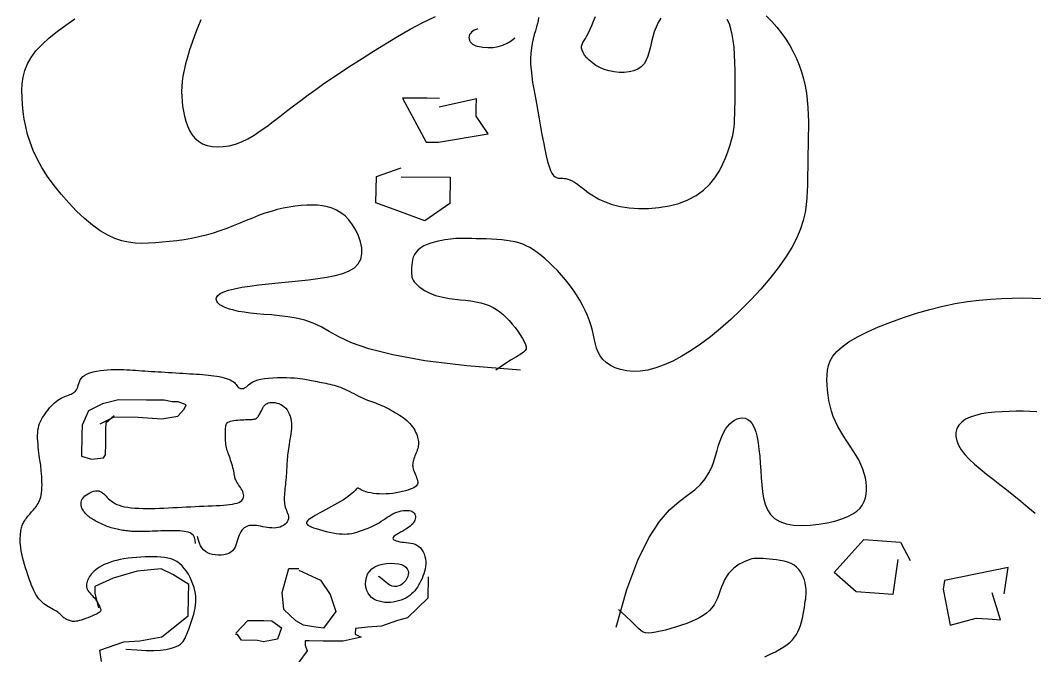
# Model space of a CAD drawing. Extents: x 438 to 4679, y 3545 to 7651.
# Drawn here: x 1687 to 1752.7, y 6205.3 to 6246.4 of the extents above; entities that cross this region are included whole.
import ezdxf

# ---------------------------------------------------------------- set-up
doc = ezdxf.new("R2010")
doc.units = 0
doc.header["$MEASUREMENT"] = 0
doc.layers.add('3', color=3, linetype='CONTINUOUS')
doc.layers.add('4', color=4, linetype='CONTINUOUS')

# ---------------------------------------------------------------- blocks, each defined once
blk = doc.blocks.new('风筝-01')
at = {"layer": '3'}
for points in [[(8.03111, 6.00134), (7.99913, 6.00499), (7.97408, 6.00936), (7.95493, 6.0142), (7.94067, 6.01929), (7.93028, 6.02442), (7.92275, 6.02936), (7.91707, 6.03389), (7.91222, 6.03779), (7.90737, 6.04089), (7.90239, 6.04324), (7.89737, 6.04499), (7.89236, 6.04624), (7.88743, 6.04711), (7.88265, 6.04773), (7.87809, 6.04822), (7.8738, 6.0487), (7.86985, 6.04927), (7.86624, 6.04995), (7.86298, 6.05074), (7.86006, 6.05164), (7.8575, 6.05265), (7.85527, 6.05377), (7.85339, 6.055), (7.85186, 6.05634), (7.85069, 6.05778), (7.84991, 6.0593), (7.8496, 6.06088), (7.8498, 6.06248), (7.85058, 6.06407), (7.85199, 6.06562), (7.85408, 6.06711), (7.85692, 6.0685), (7.86054, 6.06977), (7.86484, 6.07093), (7.86971, 6.072), (7.87504, 6.07299), (7.88072, 6.07392), (7.88662, 6.0748), (7.89264, 6.07565), (7.89866, 6.07649), (7.90457, 6.07734), (7.91026, 6.07828), (7.91564, 6.0794), (7.92061, 6.08078), (7.92506, 6.08251), (7.9289, 6.08468), (7.93204, 6.08738), (7.93436, 6.09068), (7.93581, 6.09465), (7.93644, 6.09914), (7.93637, 6.10398), (7.93568, 6.10901), (7.93447, 6.11404), (7.93285, 6.11891), (7.9309, 6.12343), (7.92873, 6.12745), (7.92643, 6.13081), (7.924, 6.13355), (7.92144, 6.13571), (7.91877, 6.13736), (7.91597, 6.13856), (7.91305, 6.13935), (7.91002, 6.1398), (7.90686, 6.13997), (7.90359, 6.1399), (7.90022, 6.1396), (7.89676, 6.13907), (7.89322, 6.13832), (7.88962, 6.13734), (7.88598, 6.13612), (7.8823, 6.13468), (7.87861, 6.13301), (7.87491, 6.13112), (7.87119, 6.12906), (7.86744, 6.12689), (7.86365, 6.12466), (7.8598, 6.12242), (7.85588, 6.12025), (7.85188, 6.11819), (7.84777, 6.11631), (7.84357, 6.11464), (7.83928, 6.1132), (7.83493, 6.11195), (7.83056, 6.11089), (7.82619, 6.11), (7.82185, 6.10927), (7.81757, 6.10868), (7.81338, 6.10821), (7.8093, 6.10789), (7.80528, 6.10779), (7.80131, 6.10803), (7.79732, 6.10874), (7.79328, 6.11001), (7.78916, 6.11198), (7.7849, 6.11475), (7.78046, 6.11844), (7.77584, 6.12312), (7.77109, 6.12867), (7.76633, 6.13495), (7.76165, 6.14178), (7.75714, 6.149), (7.75291, 6.15647), (7.74905, 6.16402), (7.74567, 6.17149), (7.74283, 6.17876), (7.74051, 6.1858), (7.73864, 6.19263), (7.73717, 6.19927), (7.73604, 6.20574), (7.7352, 6.21204), (7.73458, 6.2182), (7.73414, 6.22423), (7.73383, 6.23014), (7.73372, 6.23595), (7.7339, 6.24167), (7.73445, 6.24731), (7.73546, 6.25288), (7.73701, 6.25841), (7.73919, 6.2639), (7.74209, 6.26937), (7.74576, 6.27482), (7.75006, 6.28025), (7.75486, 6.28564), (7.75999, 6.29099), (7.76528, 6.29627)], [(7.84043, 6.2954), (7.8386, 6.28914), (7.83686, 6.28276), (7.83523, 6.27639), (7.83374, 6.27012), (7.83243, 6.26408), (7.83133, 6.25838), (7.83045, 6.25311), (7.82979, 6.24822), (7.82934, 6.24364), (7.82908, 6.2393), (7.82899, 6.23514), (7.82906, 6.23107), (7.82928, 6.22703), (7.82962, 6.22294), (7.83009, 6.21877), (7.8307, 6.21456), (7.83148, 6.21041), (7.83246, 6.2064), (7.83368, 6.20261), (7.83516, 6.19914), (7.83693, 6.19606), (7.83902, 6.19347), (7.84145, 6.19143), (7.8442, 6.18996), (7.8472, 6.18906), (7.85043, 6.18873), (7.85385, 6.18897), (7.85739, 6.18978), (7.86104, 6.19116), (7.86473, 6.19312), (7.86844, 6.19564), (7.87217, 6.19866), (7.87593, 6.2021), (7.87975, 6.20591), (7.88362, 6.21), (7.88757, 6.21431), (7.89161, 6.21876), (7.89574, 6.22327), (7.9, 6.22781), (7.90442, 6.23238), (7.90904, 6.23704), (7.9139, 6.24183), (7.91905, 6.24678), (7.92454, 6.25195), (7.9304, 6.25736), (7.93669, 6.26307), (7.94341, 6.26909), (7.95049, 6.27527), (7.95783, 6.28145), (7.96533, 6.28745), (7.97288, 6.29311), (7.98038, 6.29825)], [(8.04181, 6.29729), (8.04158, 6.29487), (8.04115, 6.29224), (8.0406, 6.28938), (8.03998, 6.28629), (8.03933, 6.28298), (8.03868, 6.27943), (8.03809, 6.27565), (8.0376, 6.27165), (8.03725, 6.26741), (8.03708, 6.26294), (8.03713, 6.25824), (8.03737, 6.25331), (8.03779, 6.24814), (8.03834, 6.24275), (8.03901, 6.23712), (8.03976, 6.23127), (8.04056, 6.22518), (8.04139, 6.21886), (8.04222, 6.21234), (8.04305, 6.20573), (8.04388, 6.19918), (8.04471, 6.19283), (8.04555, 6.18683), (8.04639, 6.18131), (8.04724, 6.17642), (8.0481, 6.1723), (8.04898, 6.16906), (8.04986, 6.16662), (8.05076, 6.16487), (8.05166, 6.1637), (8.05257, 6.16298), (8.05348, 6.1626), (8.0544, 6.16246), (8.05532, 6.16242), (8.05624, 6.1624), (8.05719, 6.16232), (8.0582, 6.16213), (8.05929, 6.16176), (8.06049, 6.16116), (8.06183, 6.16027), (8.06334, 6.15904), (8.06504, 6.1574), (8.06698, 6.15533), (8.06917, 6.15293), (8.07169, 6.15033), (8.07456, 6.14764), (8.07783, 6.14501), (8.08155, 6.14256), (8.08576, 6.14042), (8.0905, 6.13872), (8.0958, 6.13756), (8.10152, 6.137), (8.10751, 6.13707), (8.1136, 6.13779), (8.11965, 6.13921), (8.12549, 6.14134), (8.13097, 6.14422), (8.13593, 6.14789), (8.14025, 6.15232), (8.14394, 6.15739), (8.14707, 6.16289), (8.14968, 6.16864), (8.15183, 6.17446), (8.15358, 6.18015), (8.15499, 6.18553), (8.15609, 6.19041), (8.15696, 6.19467), (8.15762, 6.19844), (8.1581, 6.20189), (8.15844, 6.20521), (8.15866, 6.20859), (8.1588, 6.21222), (8.15889, 6.21627), (8.15896, 6.22095), (8.15903, 6.22636), (8.15909, 6.23241), (8.15913, 6.23891), (8.15914, 6.24571), (8.15908, 6.25261), (8.15896, 6.25946), (8.15874, 6.26609), (8.15842, 6.27231), (8.15798, 6.278), (8.15738, 6.28314), (8.15661, 6.28777), (8.15563, 6.29192), (8.15441, 6.2956)], [(8.11479, 6.29674), (8.11325, 6.2931), (8.11193, 6.28923), (8.11085, 6.28518), (8.10997, 6.28102), (8.10924, 6.27683), (8.10857, 6.2727), (8.10787, 6.26871), (8.10706, 6.26496), (8.10605, 6.26152), (8.10476, 6.25848), (8.10311, 6.25594), (8.10103, 6.25396), (8.09858, 6.25252), (8.09586, 6.25161), (8.09294, 6.25118), (8.08991, 6.25122), (8.08686, 6.25169), (8.08388, 6.25255), (8.08104, 6.25379), (8.07842, 6.25536), (8.07605, 6.2572), (8.07394, 6.25924), (8.07211, 6.2614), (8.07056, 6.26362), (8.06932, 6.26581), (8.06839, 6.26792), (8.06779, 6.26987), (8.06752, 6.2716), (8.06754, 6.27319), (8.06783, 6.27472), (8.06833, 6.27628), (8.06901, 6.27795), (8.06981, 6.27981), (8.07071, 6.28196), (8.07166, 6.28449), (8.07262, 6.28744), (8.07362, 6.29075), (8.07467, 6.29431), (8.07582, 6.29804)], [(8.17751, 6.29871), (8.18087, 6.29404), (8.18394, 6.28918), (8.18674, 6.28416), (8.18931, 6.27902), (8.19165, 6.27377), (8.19376, 6.26841), (8.19564, 6.26294), (8.19729, 6.25736), (8.1987, 6.25167), (8.19989, 6.24586), (8.20084, 6.23995), (8.20157, 6.23393), (8.20209, 6.22785), (8.20245, 6.22178), (8.20266, 6.21577), (8.20275, 6.20987), (8.20277, 6.20415), (8.20273, 6.19866), (8.20266, 6.19345), (8.2026, 6.18857), (8.20253, 6.18394), (8.20247, 6.17948), (8.20241, 6.17511), (8.20236, 6.17074), (8.2023, 6.16629), (8.20223, 6.16166), (8.20217, 6.15677), (8.20208, 6.15156), (8.20189, 6.14598), (8.20149, 6.14004), (8.20078, 6.13371), (8.19967, 6.12699), (8.19805, 6.11986), (8.19583, 6.11231), (8.19289, 6.10432), (8.18918, 6.09591), (8.18478, 6.08719), (8.1798, 6.07831), (8.17436, 6.06941), (8.16858, 6.06063), (8.16257, 6.05211), (8.15645, 6.04399), (8.15034, 6.03641), (8.14434, 6.0295), (8.13848, 6.02329), (8.13277, 6.0178), (8.12722, 6.01303), (8.12186, 6.00901), (8.1167, 6.00574), (8.11175, 6.00324), (8.10702, 6.00153), (8.10254, 6.00061), (8.09832, 6.00041), (8.0944, 6.00087), (8.0908, 6.00191), (8.08756, 6.00346), (8.08469, 6.00545), (8.08223, 6.0078), (8.0802, 6.01046), (8.07862, 6.01334), (8.07741, 6.01644), (8.0765, 6.01973), (8.07578, 6.0232), (8.07519, 6.02685), (8.07462, 6.03065), (8.074, 6.0346), (8.07324, 6.03867), (8.07226, 6.04287), (8.07108, 6.04715), (8.06969, 6.05149), (8.06811, 6.05586), (8.06637, 6.06024), (8.06446, 6.06459), (8.06241, 6.06888), (8.06023, 6.07309), (8.05794, 6.07719), (8.05556, 6.08114), (8.05312, 6.08492), (8.05065, 6.0885), (8.04817, 6.09186), (8.04572, 6.09495), (8.04333, 6.09776), (8.04101, 6.10025), (8.03879, 6.10241), (8.03665, 6.10425), (8.03452, 6.1058), (8.03238, 6.10709), (8.03018, 6.10816), (8.02787, 6.10903), (8.02542, 6.10972), (8.02278, 6.11028), (8.01993, 6.11072), (8.01692, 6.11107), (8.01382, 6.11133), (8.01071, 6.11151), (8.00765, 6.11164), (8.00472, 6.11173), (8.00199, 6.11178), (7.99954, 6.11182), (7.9974, 6.11184), (7.99554, 6.11185), (7.99388, 6.11183), (7.99234, 6.11176), (7.99087, 6.11164), (7.98937, 6.11144), (7.98779, 6.11116), (7.98606, 6.11078), (7.98411, 6.11028), (7.982, 6.10967), (7.97981, 6.1089), (7.9776, 6.10799), (7.97544, 6.10689), (7.97342, 6.10562), (7.97159, 6.10413), (7.97003, 6.10243), (7.96879, 6.10051), (7.96785, 6.09841), (7.96717, 6.09619), (7.9667, 6.09392), (7.9664, 6.09164), (7.96623, 6.08941), (7.96616, 6.0873), (7.96612, 6.08537), (7.9661, 6.08364), (7.96612, 6.0821), (7.96619, 6.0807), (7.96635, 6.0794), (7.96662, 6.07816), (7.96704, 6.07693), (7.96763, 6.07566), (7.96842, 6.07433), (7.96944, 6.07289), (7.97068, 6.07137), (7.97215, 6.06983), (7.97385, 6.06829), (7.97578, 6.06681), (7.97794, 6.06543), (7.98034, 6.06419), (7.98296, 6.06313), (7.98581, 6.06228), (7.98884, 6.0616), (7.99197, 6.06103), (7.99517, 6.06052), (7.99837, 6.06001), (8.00151, 6.05944), (8.00453, 6.05876), (8.00738, 6.05791), (8.01001, 6.05684), (8.01244, 6.05554), (8.01469, 6.05402), (8.01679, 6.05228), (8.01878, 6.0503), (8.02068, 6.0481), (8.02252, 6.04566), (8.02432, 6.043), (8.02611, 6.04013), (8.02785, 6.03711), (8.02948, 6.03403), (8.03097, 6.03099), (8.03226, 6.02806), (8.03329, 6.02534), (8.03404, 6.02291), (8.03443, 6.02086), (8.03442, 6.01921), (8.03394, 6.01781), (8.0329, 6.01641), (8.03121, 6.01479), (8.0288, 6.01272), (8.02559, 6.00997), (8.02149, 6.00632), (8.01642, 6.00153)], [(7.98276, 6.22944), (7.97541, 6.22954), (7.96072, 6.22973), (7.97492, 6.19286), (7.98226, 6.19276), (8.01174, 6.1997), (8.0046, 6.21447), (8.00469, 6.2218), (8.00479, 6.22914), (7.98266, 6.2221)], [(7.95983, 6.16371), (7.98921, 6.16332), (7.98892, 6.14131), (7.97403, 6.12684), (7.95944, 6.13437), (7.94485, 6.1419), (7.94514, 6.16391), (7.95993, 6.17105)], [(8.0881, 5.78584), (8.09457, 5.81736), (8.10114, 5.84193), (8.10766, 5.86058), (8.114, 5.87433), (8.12003, 5.88422), (8.12562, 5.89128), (8.13064, 5.89654), (8.13495, 5.90102), (8.13846, 5.90559), (8.14125, 5.91033), (8.14343, 5.91518), (8.14512, 5.92006), (8.14643, 5.92489), (8.14747, 5.92959), (8.14836, 5.9341), (8.14922, 5.93833), (8.15014, 5.94221), (8.15114, 5.94575), (8.15221, 5.94892), (8.15336, 5.95175), (8.1546, 5.95422), (8.15591, 5.95633), (8.1573, 5.95809), (8.15877, 5.9595), (8.16031, 5.96054), (8.1619, 5.96118), (8.1635, 5.96135), (8.16507, 5.96101), (8.16658, 5.96009), (8.16801, 5.95855), (8.1693, 5.95633), (8.17043, 5.95338), (8.17138, 5.94967), (8.17216, 5.94528), (8.17279, 5.94033), (8.1733, 5.93493), (8.17372, 5.9292), (8.17408, 5.92324), (8.1744, 5.91717), (8.1747, 5.9111), (8.17502, 5.90514), (8.17546, 5.89939), (8.17609, 5.89393), (8.17703, 5.88886), (8.17836, 5.88427), (8.18018, 5.88025), (8.18258, 5.87689), (8.18567, 5.87428), (8.18949, 5.87249), (8.19391, 5.87146), (8.19874, 5.8711), (8.20381, 5.87134), (8.20892, 5.8721), (8.21392, 5.87329), (8.2186, 5.87482), (8.22279, 5.87663), (8.22634, 5.87863), (8.22928, 5.88081), (8.23167, 5.88316), (8.23355, 5.88568), (8.23498, 5.88836), (8.23603, 5.89119), (8.23675, 5.89417), (8.2372, 5.8973), (8.23742, 5.90056), (8.23742, 5.90395), (8.2372, 5.90745), (8.23676, 5.91104), (8.2361, 5.91471), (8.23522, 5.91845), (8.23411, 5.92223), (8.23277, 5.92606), (8.23122, 5.92992), (8.2295, 5.9338), (8.22766, 5.93773), (8.22578, 5.9417), (8.22389, 5.94573), (8.22208, 5.94983), (8.22038, 5.954), (8.21887, 5.95826), (8.21758, 5.96259), (8.21652, 5.967), (8.21566, 5.97143), (8.21499, 5.97588), (8.2145, 5.98031), (8.21415, 5.9847), (8.21394, 5.98901), (8.21385, 5.99323), (8.21389, 5.99733), (8.21415, 6.00133), (8.21475, 6.00527), (8.2158, 6.00918), (8.21743, 6.01309), (8.21975, 6.01703), (8.22289, 6.02102), (8.22696, 6.02511), (8.23203, 6.02931), (8.23798, 6.03354), (8.24465, 6.03773), (8.25187, 6.04179), (8.25947, 6.04563), (8.26728, 6.04919), (8.27515, 6.05236), (8.28289, 6.05507), (8.29037, 6.05725), (8.29759, 6.05894), (8.30457, 6.0602), (8.31131, 6.06107), (8.31785, 6.06162), (8.32421, 6.0619), (8.3304, 6.06197), (8.33644, 6.06188), (8.34235, 6.06166)], [(7.79565, 5.76736), (7.80224, 5.7666), (7.80781, 5.76624), (7.81249, 5.76623), (7.81635, 5.76651), (7.81952, 5.76704), (7.82208, 5.76776), (7.82414, 5.76861), (7.82581, 5.76953), (7.82717, 5.77049), (7.82827, 5.7715), (7.82917, 5.77258), (7.8299, 5.77375), (7.83052, 5.77505), (7.83106, 5.7765), (7.83157, 5.77812), (7.83209, 5.77994), (7.83267, 5.78196), (7.83328, 5.78418), (7.83391, 5.78654), (7.83454, 5.78901), (7.83516, 5.79156), (7.83574, 5.79414), (7.83627, 5.79672), (7.83671, 5.79927), (7.83707, 5.80176), (7.83733, 5.8042), (7.83748, 5.80661), (7.83751, 5.80901), (7.83743, 5.81144), (7.83722, 5.81391), (7.83687, 5.81645), (7.83639, 5.81907), (7.83576, 5.8218), (7.83498, 5.82458), (7.83408, 5.82736), (7.83304, 5.83008), (7.83188, 5.83268), (7.83061, 5.8351), (7.82923, 5.83729), (7.82774, 5.83918), (7.82615, 5.84074), (7.82447, 5.84198), (7.82268, 5.84294), (7.82079, 5.84366), (7.81879, 5.84416), (7.81669, 5.84448), (7.81448, 5.84466), (7.81216, 5.84474), (7.80973, 5.84473), (7.80722, 5.84465), (7.80466, 5.84449), (7.80209, 5.84426), (7.79954, 5.84393), (7.79703, 5.84352), (7.79461, 5.84302), (7.7923, 5.84243), (7.79014, 5.84175), (7.78812, 5.84098), (7.78624, 5.84013), (7.78451, 5.83922), (7.78291, 5.83825), (7.78145, 5.83723), (7.78012, 5.83618), (7.77893, 5.83509), (7.77786, 5.83398), (7.77691, 5.83286), (7.77608, 5.83173), (7.77535, 5.83059), (7.77471, 5.82945), (7.77415, 5.82831), (7.77367, 5.82718), (7.77325, 5.82606), (7.7729, 5.82496), (7.77261, 5.82388), (7.77239, 5.82281), (7.77225, 5.82174), (7.77221, 5.82069), (7.77228, 5.81964), (7.77245, 5.8186), (7.77274, 5.81756), (7.77316, 5.81651), (7.77368, 5.81547), (7.77429, 5.81442), (7.77494, 5.81337), (7.77562, 5.81232), (7.77631, 5.81127), (7.77697, 5.81022), (7.77759, 5.80918), (7.77813, 5.80813), (7.77861, 5.8071), (7.77902, 5.80609), (7.77939, 5.80512), (7.77971, 5.80419), (7.77999, 5.80333), (7.78024, 5.80253), (7.78046, 5.80181), (7.78066, 5.80119), (7.78081, 5.80063), (7.7809, 5.80012), (7.78088, 5.79963), (7.78072, 5.79915), (7.78042, 5.79864), (7.77992, 5.79809), (7.77921, 5.79748), (7.77827, 5.79678), (7.77714, 5.79602), (7.77586, 5.79522), (7.77449, 5.79442), (7.77307, 5.79364), (7.77165, 5.7929), (7.77029, 5.79224), (7.76902, 5.79167), (7.7679, 5.79123), (7.76691, 5.79091), (7.76603, 5.7907), (7.76524, 5.79059), (7.76453, 5.79057), (7.76388, 5.79063), (7.76327, 5.79077), (7.76267, 5.79097), (7.76208, 5.79123), (7.7615, 5.79153), (7.76092, 5.79189), (7.76036, 5.79229), (7.75982, 5.79272), (7.7593, 5.79319), (7.75881, 5.79368), (7.75836, 5.79419), (7.75793, 5.79473), (7.75753, 5.79528), (7.75713, 5.79584), (7.75673, 5.79642), (7.75629, 5.797), (7.75581, 5.7976), (7.75527, 5.7982), (7.75465, 5.7988), (7.75395, 5.7994), (7.75317, 5.80002), (7.75232, 5.80065), (7.75144, 5.80131), (7.75053, 5.80202), (7.7496, 5.80276), (7.74869, 5.80356), (7.74779, 5.80443), (7.74693, 5.80537), (7.74611, 5.80637), (7.74533, 5.80742), (7.7446, 5.80851), (7.74391, 5.80962), (7.74328, 5.81076), (7.74269, 5.81189), (7.74216, 5.81302), (7.74168, 5.81414), (7.74124, 5.81527), (7.74082, 5.81647), (7.74041, 5.81777), (7.74, 5.81921), (7.73956, 5.82082), (7.73908, 5.82266), (7.73855, 5.82475), (7.73795, 5.82712), (7.73731, 5.82974), (7.73664, 5.83253), (7.73597, 5.83545), (7.73532, 5.83843), (7.73471, 5.84142), (7.73416, 5.84436), (7.7337, 5.84718), (7.73334, 5.84985), (7.73309, 5.85235), (7.73291, 5.85469), (7.73281, 5.85687), (7.73278, 5.85889), (7.7328, 5.86075), (7.73285, 5.86246), (7.73294, 5.86402), (7.73304, 5.86543), (7.73316, 5.86671), (7.73331, 5.86788), (7.73347, 5.86896), (7.73367, 5.86996), (7.73389, 5.87091), (7.73415, 5.87182), (7.73444, 5.87271), (7.73477, 5.87359), (7.73513, 5.87448), (7.73553, 5.87537), (7.73595, 5.87625), (7.7364, 5.87714), (7.73688, 5.87802), (7.73738, 5.8789), (7.73791, 5.87979), (7.73845, 5.88067), (7.739, 5.88156), (7.73957, 5.88246), (7.74013, 5.88337), (7.7407, 5.8843), (7.74127, 5.88525), (7.74182, 5.88624), (7.74237, 5.88725), (7.74289, 5.8883), (7.74339, 5.88942), (7.74386, 5.89061), (7.74429, 5.8919), (7.74467, 5.89331), (7.74501, 5.89487), (7.74528, 5.89659), (7.74549, 5.89849), (7.74563, 5.90059), (7.74571, 5.90283), (7.74574, 5.90518), (7.74571, 5.90757), (7.74565, 5.90995), (7.74557, 5.91227), (7.74546, 5.91447), (7.74534, 5.91651), (7.74521, 5.91834), (7.74508, 5.92), (7.74495, 5.92156), (7.74481, 5.92307), (7.74466, 5.92459), (7.74449, 5.92618), (7.74432, 5.92789), (7.74413, 5.92979), (7.74393, 5.93191), (7.74373, 5.93421), (7.74353, 5.93665), (7.74336, 5.93918), (7.74323, 5.94172), (7.74315, 5.94425), (7.74314, 5.94669), (7.7432, 5.949), (7.74335, 5.95114), (7.74359, 5.95312), (7.74391, 5.95496), (7.74432, 5.95671), (7.74481, 5.95837), (7.74538, 5.95999), (7.74603, 5.9616), (7.74676, 5.96321), (7.74756, 5.96484), (7.74842, 5.96649), (7.74934, 5.96812), (7.75029, 5.96972), (7.75127, 5.97124), (7.75227, 5.97268), (7.75327, 5.974), (7.75426, 5.97518), (7.75523, 5.9762), (7.75618, 5.97707), (7.75711, 5.97782), (7.75802, 5.97847), (7.75891, 5.97903), (7.75978, 5.97953), (7.76063, 5.97999), (7.76146, 5.98043), (7.76227, 5.98087), (7.76306, 5.98133), (7.76381, 5.98184), (7.76451, 5.98242), (7.76516, 5.98309), (7.76575, 5.98388), (7.76626, 5.98481), (7.76669, 5.9859), (7.76704, 5.98717), (7.76735, 5.98858), (7.76767, 5.99008), (7.76805, 5.99162), (7.76855, 5.99317), (7.7692, 5.99466), (7.77007, 5.99606), (7.7712, 5.99732), (7.77263, 5.9984), (7.77432, 5.9993), (7.77621, 6.00004), (7.77826, 6.00064), (7.78041, 6.0011), (7.7826, 6.00145), (7.78479, 6.0017), (7.78692, 6.00186), (7.78895, 6.00194), (7.79089, 6.00197), (7.79275, 6.00193), (7.79455, 6.00185), (7.79632, 6.00174), (7.79807, 6.0016), (7.79982, 6.00144), (7.80158, 6.00127), (7.80338, 6.00109), (7.80522, 6.00092), (7.80709, 6.00075), (7.80901, 6.00057), (7.81095, 6.0004), (7.81294, 6.00022), (7.81496, 6.00005), (7.81702, 5.99987), (7.81912, 5.99969), (7.82124, 5.99952), (7.82337, 5.99934), (7.82551, 5.99916), (7.82764, 5.99898), (7.82975, 5.99881), (7.83182, 5.99863), (7.83385, 5.99845), (7.83583, 5.99828), (7.83775, 5.9981), (7.83962, 5.99791), (7.84145, 5.99771), (7.84322, 5.99749), (7.84496, 5.99725), (7.84665, 5.99698), (7.8483, 5.99668), (7.84991, 5.99634), (7.85146, 5.99596), (7.85296, 5.99553), (7.85437, 5.99506), (7.85569, 5.99453), (7.8569, 5.99394), (7.85799, 5.99329), (7.85894, 5.99257), (7.85975, 5.99179), (7.86044, 5.99096), (7.86102, 5.99011), (7.86153, 5.98927), (7.86197, 5.98847), (7.86239, 5.98774), (7.8628, 5.9871), (7.86322, 5.98658), (7.86368, 5.9862), (7.86418, 5.98597), (7.8647, 5.98588), (7.86525, 5.98593), (7.86582, 5.98612), (7.8664, 5.98645), (7.86699, 5.98691), (7.8676, 5.98751), (7.86821, 5.98823), (7.86887, 5.98904), (7.86961, 5.98991), (7.87049, 5.99081), (7.87155, 5.99169), (7.87282, 5.99253), (7.87436, 5.99329), (7.87621, 5.99392), (7.87838, 5.99442), (7.88082, 5.99477), (7.88344, 5.995), (7.88616, 5.99513), (7.88888, 5.99516), (7.89152, 5.99511), (7.89401, 5.995), (7.89624, 5.99484), (7.89816, 5.99465), (7.89979, 5.99443), (7.9012, 5.99418), (7.90242, 5.99392), (7.90351, 5.99363), (7.90452, 5.99334), (7.90551, 5.99303), (7.90652, 5.99272), (7.90759, 5.99241), (7.90872, 5.9921), (7.90991, 5.99178), (7.91113, 5.99145), (7.91238, 5.99111), (7.91365, 5.99076), (7.91492, 5.9904), (7.91619, 5.99002), (7.91744, 5.98962), (7.91868, 5.98919), (7.91991, 5.98873), (7.92115, 5.98822), (7.92239, 5.98765), (7.92365, 5.98702), (7.92493, 5.98632), (7.92624, 5.98553), (7.92758, 5.98465), (7.92895, 5.9837), (7.93034, 5.98271), (7.93174, 5.98169), (7.93313, 5.98068), (7.93452, 5.97968), (7.93589, 5.97874), (7.93723, 5.97786), (7.93854, 5.97707), (7.93982, 5.97635), (7.94107, 5.97569), (7.9423, 5.97507), (7.94351, 5.97446), (7.94471, 5.97386), (7.94589, 5.97324), (7.94707, 5.97258), (7.94825, 5.97187), (7.94943, 5.97111), (7.95061, 5.9703), (7.95179, 5.96945), (7.95297, 5.96856), (7.95414, 5.96764), (7.95532, 5.96669), (7.95649, 5.96572), (7.95767, 5.96473), (7.95883, 5.96371), (7.95998, 5.96266), (7.9611, 5.96158), (7.96218, 5.96044), (7.96321, 5.95926), (7.96418, 5.95801), (7.96509, 5.9567), (7.96593, 5.95532), (7.96669, 5.95388), (7.96738, 5.95241), (7.96799, 5.95092), (7.96853, 5.94943), (7.96899, 5.94796), (7.96938, 5.94653), (7.9697, 5.94515), (7.96994, 5.94385), (7.97011, 5.94261), (7.97021, 5.94141), (7.97025, 5.94025), (7.97022, 5.9391), (7.97013, 5.93797), (7.96998, 5.93682), (7.96977, 5.93565), (7.9695, 5.93445), (7.96919, 5.93322), (7.96886, 5.93199), (7.96851, 5.93074), (7.96816, 5.92951), (7.96783, 5.9283), (7.96752, 5.92712), (7.96726, 5.92599), (7.96705, 5.9249), (7.9669, 5.92385), (7.96681, 5.92283), (7.96678, 5.92181), (7.96682, 5.92078), (7.96692, 5.91973), (7.96709, 5.91863), (7.96734, 5.91747), (7.96765, 5.91625), (7.96802, 5.91497), (7.9684, 5.91366), (7.96878, 5.91236), (7.96914, 5.91106), (7.96944, 5.90982), (7.96966, 5.90863), (7.96978, 5.90754), (7.96978, 5.90655), (7.96963, 5.90567), (7.96934, 5.90486), (7.96889, 5.90411), (7.96828, 5.90342), (7.96749, 5.90276), (7.96651, 5.90211), (7.96534, 5.90146), (7.96397, 5.90081), (7.96242, 5.90016), (7.96073, 5.89953), (7.95891, 5.89895), (7.95701, 5.89844), (7.95504, 5.89801), (7.95303, 5.89769), (7.95102, 5.8975), (7.94902, 5.89745), (7.94707, 5.89753), (7.9452, 5.89773), (7.94342, 5.89802), (7.94176, 5.8984), (7.94025, 5.89884), (7.93891, 5.89933), (7.93777, 5.89986), (7.93684, 5.90039), (7.9361, 5.90092), (7.93552, 5.9014), (7.93507, 5.90182), (7.93471, 5.90215), (7.9344, 5.90235), (7.93412, 5.90241), (7.93384, 5.90229), (7.93351, 5.90197), (7.93313, 5.90146), (7.93266, 5.90079), (7.9321, 5.89996), (7.93141, 5.89899), (7.93057, 5.8979), (7.92957, 5.89671), (7.92839, 5.89543), (7.92701, 5.89408), (7.92547, 5.89267), (7.92379, 5.89123), (7.92202, 5.88978), (7.9202, 5.88832), (7.91835, 5.88688), (7.91653, 5.88548), (7.91476, 5.88413), (7.91308, 5.88286), (7.91151, 5.88165), (7.91004, 5.88051), (7.9087, 5.87944), (7.90749, 5.87843), (7.90642, 5.87748), (7.9055, 5.87659), (7.90474, 5.87576), (7.90415, 5.87497), (7.90374, 5.87423), (7.90354, 5.87352), (7.90356, 5.87283), (7.90382, 5.87214), (7.90435, 5.87145), (7.90515, 5.87074), (7.90625, 5.87), (7.90765, 5.86922), (7.9093, 5.86842), (7.91116, 5.86763), (7.91314, 5.86686), (7.9152, 5.86613), (7.91728, 5.86548), (7.91931, 5.86491), (7.92124, 5.86445), (7.92301, 5.86412), (7.92465, 5.86392), (7.9262, 5.86385), (7.92767, 5.86392), (7.92911, 5.86411), (7.93054, 5.86443), (7.93201, 5.86489), (7.93354, 5.86547), (7.93515, 5.86618), (7.93683, 5.867), (7.93855, 5.86792), (7.94027, 5.86892), (7.94198, 5.86998), (7.94365, 5.8711), (7.94524, 5.87224), (7.94673, 5.87341), (7.94809, 5.87458), (7.94936, 5.87573), (7.95054, 5.87686), (7.95167, 5.87794), (7.95277, 5.87898), (7.95387, 5.87994), (7.95499, 5.88082), (7.95615, 5.8816), (7.95738, 5.88226), (7.95866, 5.88281), (7.95995, 5.88324), (7.96123, 5.88353), (7.96248, 5.88368), (7.96365, 5.88369), (7.96473, 5.88355), (7.96569, 5.88325), (7.9665, 5.88279), (7.96717, 5.88218), (7.96769, 5.88145), (7.96808, 5.88062), (7.96834, 5.8797), (7.96847, 5.87873), (7.96848, 5.87771), (7.96837, 5.87668), (7.96816, 5.87564), (7.96782, 5.87461), (7.96737, 5.87357), (7.96681, 5.87254), (7.96612, 5.87151), (7.96531, 5.87049), (7.96437, 5.86946), (7.96331, 5.86843), (7.96212, 5.86741), (7.96087, 5.8664), (7.9596, 5.86541), (7.95837, 5.86444), (7.95725, 5.86351), (7.95629, 5.86263), (7.95555, 5.86179), (7.95508, 5.86102), (7.95494, 5.86032), (7.95509, 5.85968), (7.95551, 5.85911), (7.95616, 5.85861), (7.95701, 5.85816), (7.95802, 5.85778), (7.95916, 5.85746), (7.96038, 5.85719), (7.96167, 5.85697), (7.96299, 5.85676), (7.96432, 5.85653), (7.96565, 5.85623), (7.96694, 5.85581), (7.96819, 5.85525), (7.96936, 5.85449), (7.97044, 5.85349), (7.97141, 5.85223), (7.97226, 5.85073), (7.97298, 5.84903), (7.97358, 5.84716), (7.97404, 5.84517), (7.97437, 5.84308), (7.97456, 5.84094), (7.9746, 5.83879), (7.9745, 5.83664), (7.97427, 5.83453), (7.97392, 5.83245), (7.97347, 5.83041), (7.97294, 5.82842), (7.97235, 5.82648), (7.9717, 5.82461), (7.97102, 5.8228), (7.97031, 5.82107), (7.96958, 5.81941), (7.96881, 5.81783), (7.96798, 5.81633), (7.96709, 5.81492), (7.96613, 5.8136), (7.96508, 5.81236), (7.96392, 5.81122), (7.96267, 5.81017), (7.96131, 5.80923), (7.95987, 5.8084), (7.95835, 5.8077), (7.95677, 5.80715), (7.95514, 5.80674), (7.95347, 5.8065), (7.95177, 5.80643), (7.95006, 5.80655), (7.94836, 5.80688), (7.94671, 5.80743), (7.94513, 5.80823), (7.94366, 5.8093), (7.94232, 5.81065), (7.94115, 5.81231), (7.94018, 5.81431), (7.93944, 5.81663), (7.93894, 5.81921), (7.93872, 5.82194), (7.93879, 5.82474), (7.93917, 5.82751), (7.93989, 5.83015), (7.94098, 5.83257), (7.94244, 5.83467), (7.94428, 5.83637), (7.94643, 5.83768), (7.94879, 5.83861), (7.95124, 5.83918), (7.95371, 5.8394), (7.95607, 5.8393), (7.95825, 5.83889), (7.96013, 5.83819), (7.96163, 5.83722), (7.96277, 5.83602), (7.96357, 5.83464), (7.96405, 5.83311), (7.96424, 5.83149), (7.96417, 5.82981), (7.96386, 5.82812), (7.96334, 5.82647), (7.96263, 5.82489), (7.96177, 5.82344), (7.96076, 5.82216), (7.95965, 5.82111), (7.95844, 5.82033), (7.95717, 5.81988), (7.95586, 5.81981), (7.95453, 5.82015), (7.95321, 5.82094), (7.95192, 5.82207), (7.95069, 5.82339), (7.94954, 5.82478), (7.9485, 5.82611), (7.9476, 5.82722), (7.94686, 5.82799), (7.94632, 5.82828)], [(7.83728, 5.85588), (7.83716, 5.85868), (7.83674, 5.86089), (7.83606, 5.86259), (7.83518, 5.86385), (7.83414, 5.86476), (7.83298, 5.86538), (7.83174, 5.86579), (7.83048, 5.86607), (7.82923, 5.86628), (7.82798, 5.86644), (7.82672, 5.86656), (7.82543, 5.86663), (7.82411, 5.86667), (7.82274, 5.86667), (7.8213, 5.86665), (7.81978, 5.86661), (7.81818, 5.86655), (7.81652, 5.86647), (7.81482, 5.86639), (7.81312, 5.8663), (7.81144, 5.86621), (7.80983, 5.86613), (7.8083, 5.86605), (7.80689, 5.86599), (7.80563, 5.86594), (7.80449, 5.86591), (7.80345, 5.8659), (7.80251, 5.8659), (7.80163, 5.86592), (7.80079, 5.86596), (7.79998, 5.86602), (7.79916, 5.86609), (7.79834, 5.86619), (7.7975, 5.8663), (7.79664, 5.86644), (7.79578, 5.86659), (7.7949, 5.86676), (7.79402, 5.86694), (7.79313, 5.86715), (7.79224, 5.86738), (7.79136, 5.86762), (7.79047, 5.86789), (7.78958, 5.86817), (7.78869, 5.86849), (7.7878, 5.86883), (7.78692, 5.8692), (7.78603, 5.86961), (7.78515, 5.87005), (7.78426, 5.87052), (7.78338, 5.87103), (7.7825, 5.87156), (7.78163, 5.87212), (7.78077, 5.8727), (7.77992, 5.87329), (7.77909, 5.87389), (7.77827, 5.87449), (7.77747, 5.8751), (7.77669, 5.87571), (7.77593, 5.87633), (7.7752, 5.87696), (7.7745, 5.87761), (7.77383, 5.87828), (7.77319, 5.87898), (7.77259, 5.87972), (7.77203, 5.88048), (7.7715, 5.88129), (7.77102, 5.88212), (7.77058, 5.88298), (7.77019, 5.88388), (7.76984, 5.88479), (7.76955, 5.88573), (7.76932, 5.88669), (7.76914, 5.88767), (7.76903, 5.88866), (7.769, 5.88966), (7.76907, 5.89068), (7.76925, 5.8917), (7.76956, 5.89273), (7.77001, 5.89376), (7.77061, 5.89479), (7.77137, 5.89581), (7.77227, 5.8968), (7.77327, 5.89772), (7.77433, 5.89855), (7.77543, 5.89924), (7.77653, 5.89977), (7.77761, 5.90011), (7.77862, 5.90022), (7.77954, 5.90009), (7.78038, 5.89972), (7.78115, 5.89916), (7.78189, 5.89845), (7.78259, 5.8976), (7.78328, 5.89665), (7.78397, 5.89564), (7.78468, 5.8946), (7.78543, 5.89355), (7.78624, 5.89252), (7.78712, 5.89151), (7.7881, 5.89054), (7.78918, 5.88963), (7.7904, 5.88879), (7.79177, 5.88802), (7.79331, 5.88735), (7.79502, 5.88679), (7.79691, 5.88633), (7.79895, 5.88597), (7.80111, 5.88569), (7.80339, 5.8855), (7.80577, 5.88538), (7.80822, 5.88533), (7.81072, 5.88534), (7.81327, 5.8854), (7.81585, 5.88552), (7.81845, 5.88567), (7.82108, 5.88584), (7.82373, 5.88604), (7.8264, 5.88624), (7.82907, 5.88644), (7.83175, 5.88664), (7.83442, 5.88682), (7.83708, 5.88698), (7.83971, 5.88714), (7.84229, 5.88729), (7.8448, 5.88744), (7.84723, 5.8876), (7.84956, 5.88777), (7.85178, 5.88795), (7.85388, 5.88816), (7.85583, 5.8884), (7.85763, 5.88868), (7.85928, 5.88901), (7.86076, 5.88942), (7.86207, 5.8899), (7.86319, 5.89047), (7.86412, 5.89115), (7.86485, 5.89194), (7.86538, 5.89282), (7.86575, 5.89379), (7.86595, 5.89484), (7.866, 5.89594), (7.86592, 5.89708), (7.86572, 5.89826), (7.86542, 5.89945), (7.86502, 5.90064), (7.86455, 5.90183), (7.86404, 5.903), (7.8635, 5.90415), (7.86296, 5.90527), (7.86245, 5.90636), (7.86198, 5.90741), (7.86157, 5.90841), (7.86126, 5.90935), (7.86102, 5.91027), (7.86083, 5.91118), (7.86068, 5.91211), (7.86055, 5.91308), (7.86043, 5.91413), (7.86028, 5.91527), (7.8601, 5.91654), (7.85987, 5.91795), (7.85959, 5.91947), (7.85928, 5.92107), (7.85894, 5.92272), (7.85859, 5.92438), (7.85822, 5.92601), (7.85785, 5.92757), (7.85749, 5.92905), (7.85715, 5.9304), (7.85682, 5.93166), (7.85652, 5.93286), (7.85625, 5.93401), (7.856, 5.93517), (7.85578, 5.93637), (7.85559, 5.93762), (7.85545, 5.93897), (7.85534, 5.94045), (7.85526, 5.94201), (7.85521, 5.94364), (7.85518, 5.94529), (7.85518, 5.94693), (7.85518, 5.94853), (7.8552, 5.95004), (7.85522, 5.95145), (7.85524, 5.95271), (7.85528, 5.95384), (7.85537, 5.95483), (7.85552, 5.9557), (7.85577, 5.95646), (7.85613, 5.95712), (7.85663, 5.95768), (7.85729, 5.95815), (7.85813, 5.95855), (7.85911, 5.95888), (7.8602, 5.95915), (7.86137, 5.95936), (7.86257, 5.95952), (7.86378, 5.95965), (7.86494, 5.95975), (7.86603, 5.95981), (7.86702, 5.95987), (7.86791, 5.95991), (7.8687, 5.95994), (7.86941, 5.95997), (7.87004, 5.96), (7.87061, 5.96003), (7.87112, 5.96008), (7.87159, 5.96014), (7.87202, 5.96022), (7.87241, 5.96032), (7.87278, 5.96047), (7.87313, 5.96066), (7.87346, 5.96091), (7.87378, 5.96122), (7.87408, 5.96161), (7.87439, 5.96208), (7.87469, 5.96264), (7.875, 5.96328), (7.87531, 5.96399), (7.87561, 5.96476), (7.87592, 5.96557), (7.87623, 5.96642), (7.87654, 5.9673), (7.87685, 5.96818), (7.87716, 5.96907), (7.87749, 5.96993), (7.87785, 5.97077), (7.87826, 5.97155), (7.87873, 5.97227), (7.87928, 5.97291), (7.87993, 5.97345), (7.88069, 5.97387), (7.88157, 5.97416), (7.88256, 5.97431), (7.88362, 5.97432), (7.88473, 5.97416), (7.88587, 5.97384), (7.88701, 5.97334), (7.88813, 5.97265), (7.88919, 5.97178), (7.89017, 5.9707), (7.89108, 5.96943), (7.89189, 5.968), (7.89261, 5.96641), (7.89322, 5.96468), (7.89372, 5.96283), (7.8941, 5.96088), (7.89436, 5.95884), (7.8945, 5.95672), (7.89452, 5.95456), (7.89444, 5.95235), (7.8943, 5.95013), (7.89409, 5.94791), (7.89385, 5.94571), (7.89359, 5.94354), (7.89334, 5.94143), (7.8931, 5.93939), (7.89287, 5.93742), (7.89267, 5.93551), (7.89249, 5.93365), (7.89232, 5.93184), (7.89218, 5.93006), (7.89205, 5.92832), (7.89195, 5.9266), (7.89186, 5.92491), (7.89178, 5.92322), (7.89172, 5.92154), (7.89166, 5.91985), (7.8916, 5.91816), (7.89153, 5.91645), (7.89146, 5.91472), (7.89137, 5.91295), (7.89126, 5.91116), (7.89114, 5.90934), (7.89101, 5.9075), (7.89087, 5.90566), (7.89074, 5.90383), (7.89061, 5.90202), (7.89049, 5.90025), (7.89038, 5.89852), (7.89029, 5.89684), (7.89023, 5.89521), (7.89021, 5.89364), (7.89022, 5.89211), (7.89028, 5.89063), (7.89039, 5.88919), (7.89057, 5.88779), (7.89081, 5.88644), (7.89112, 5.88511), (7.89148, 5.88382), (7.89184, 5.88256), (7.89218, 5.88132), (7.89246, 5.8801), (7.89266, 5.87889), (7.89274, 5.8777), (7.89266, 5.87651), (7.8924, 5.87533), (7.89198, 5.87418), (7.89139, 5.87308), (7.89067, 5.87206), (7.88981, 5.87114), (7.88884, 5.87036), (7.88777, 5.86972), (7.88661, 5.86927), (7.88539, 5.86901), (7.8841, 5.86893), (7.88278, 5.86899), (7.88144, 5.86917), (7.88008, 5.86943), (7.87873, 5.86974), (7.87741, 5.87007), (7.87613, 5.8704), (7.87489, 5.87069), (7.87372, 5.87093), (7.8726, 5.8711), (7.87153, 5.87118), (7.87051, 5.87116), (7.86956, 5.87102), (7.86865, 5.87074), (7.8678, 5.87032), (7.867, 5.86972), (7.86626, 5.86897), (7.86557, 5.86807), (7.86493, 5.86701), (7.86435, 5.86582), (7.86382, 5.8645), (7.86334, 5.86304), (7.86292, 5.86147), (7.86255, 5.8598), (7.8622, 5.85805), (7.86182, 5.85629), (7.86139, 5.85454), (7.86087, 5.85286), (7.86022, 5.85129), (7.85941, 5.84988), (7.85839, 5.84867), (7.85715, 5.84769), (7.85572, 5.84695), (7.85415, 5.84645), (7.85249, 5.84619), (7.85078, 5.84615), (7.84908, 5.84633), (7.84743, 5.84673), (7.84589, 5.84735), (7.84448, 5.84819), (7.84323, 5.84925), (7.84212, 5.85058), (7.84114, 5.85218), (7.84031, 5.85408), (7.8396, 5.8563), (7.83901, 5.85887), (7.83855, 5.8618)], [(7.78036, 5.95642), (7.78877, 5.96224), (7.80304, 5.96205), (7.81729, 5.96067), (7.82683, 5.96292), (7.83048, 5.96881), (7.83172, 5.97235), (7.82699, 5.97479), (7.82342, 5.97484), (7.81868, 5.97609), (7.81393, 5.97616), (7.80798, 5.97624), (7.79134, 5.97646), (7.78178, 5.97303), (7.77337, 5.9672), (7.76965, 5.95537), (7.76953, 5.94706), (7.76929, 5.92925), (7.77521, 5.92679), (7.78236, 5.92789), (7.78358, 5.93024), (7.78371, 5.93974), (7.7838, 5.94687), (7.78387, 5.95162), (7.78395, 5.95756), (7.78878, 5.96343)], [(8.3389, 5.96643), (8.33484, 5.96672), (8.33079, 5.96686), (8.32669, 5.96688), (8.32249, 5.96679), (8.31825, 5.96656), (8.31404, 5.96615), (8.30996, 5.96552), (8.30608, 5.96465), (8.30249, 5.96348), (8.29927, 5.96199), (8.2965, 5.96014), (8.29425, 5.95789), (8.29255, 5.95529), (8.29138, 5.95237), (8.29077, 5.94919), (8.2907, 5.94577), (8.2912, 5.94216), (8.29225, 5.93841), (8.29388, 5.93456), (8.29605, 5.93064), (8.29873, 5.92666), (8.30183, 5.9226), (8.30528, 5.91847), (8.30902, 5.91425), (8.31295, 5.90993), (8.31703, 5.90551), (8.32116, 5.90099), (8.3253, 5.89635), (8.32947, 5.89154), (8.3337, 5.88653), (8.33803, 5.88126)], [(8.17675, 5.76081), (8.18005, 5.76298), (8.18306, 5.76512), (8.18574, 5.7672), (8.18809, 5.76922), (8.19011, 5.7712), (8.19185, 5.77318), (8.19333, 5.77519), (8.19458, 5.77729), (8.19565, 5.77951), (8.19656, 5.78189), (8.19735, 5.78447), (8.19804, 5.78727), (8.19865, 5.79024), (8.19919, 5.79331), (8.19965, 5.79639), (8.20005, 5.79942), (8.20039, 5.80233), (8.20069, 5.80505), (8.20094, 5.80749), (8.20116, 5.80961), (8.20133, 5.81147), (8.20145, 5.81313), (8.20152, 5.81466), (8.20153, 5.81614), (8.20146, 5.81765), (8.20132, 5.81924), (8.2011, 5.82101), (8.20078, 5.82299), (8.20035, 5.82514), (8.19979, 5.8274), (8.19907, 5.82968), (8.19817, 5.83192), (8.19708, 5.83406), (8.19577, 5.83601), (8.19421, 5.83772), (8.1924, 5.83912), (8.1904, 5.84024), (8.18825, 5.84112), (8.18602, 5.84179), (8.18378, 5.84228), (8.18158, 5.84265), (8.17948, 5.84291), (8.17756, 5.84312), (8.17584, 5.84329), (8.1743, 5.84341), (8.1729, 5.84346), (8.17159, 5.84342), (8.17033, 5.84326), (8.16907, 5.84295), (8.16776, 5.84247), (8.16636, 5.8418), (8.16483, 5.84092), (8.16322, 5.83982), (8.16155, 5.83849), (8.15987, 5.83693), (8.15822, 5.83514), (8.15665, 5.83311), (8.1552, 5.83083), (8.15391, 5.82831), (8.15281, 5.82555), (8.15187, 5.8226), (8.15102, 5.81952), (8.15023, 5.81638), (8.14944, 5.81324), (8.14859, 5.81017), (8.14765, 5.80722), (8.14655, 5.80445), (8.14525, 5.80193), (8.14375, 5.79963), (8.14203, 5.79752), (8.1401, 5.79558), (8.13796, 5.79377), (8.1356, 5.79208), (8.13301, 5.79046), (8.1302, 5.7889), (8.12718, 5.78737), (8.12402, 5.78591), (8.12081, 5.78455), (8.11765, 5.78334), (8.11462, 5.78232), (8.11181, 5.78153), (8.10933, 5.78101), (8.10724, 5.7808), (8.10561, 5.78095), (8.10425, 5.78156), (8.10295, 5.78272), (8.10148, 5.78454), (8.09964, 5.78712), (8.09719, 5.79057), (8.09391, 5.79498), (8.0896, 5.80045)], [(8.25615, 5.84244), (8.25315, 5.81321), (8.23126, 5.81545), (8.21816, 5.83157), (8.22696, 5.84543), (8.23576, 5.8593), (8.25765, 5.85705), (8.26345, 5.84169)], [(7.97604, 5.82788), (7.9758, 5.81007), (7.96369, 5.7936), (7.95771, 5.79131), (7.94813, 5.78669), (7.93979, 5.78561), (7.93264, 5.78452), (7.93258, 5.77977), (7.93612, 5.77735), (7.92537, 5.77393), (7.92061, 5.77399), (7.91348, 5.77409), (7.90515, 5.7742), (7.90277, 5.77423), (7.90273, 5.77067), (7.90385, 5.7659), (7.89897, 5.75647)], [(7.78124, 5.75687), (7.78018, 5.76638), (7.79454, 5.77332), (7.80407, 5.77438), (7.8172, 5.77776), (7.8329, 5.79537), (7.8331, 5.8108), (7.83325, 5.82149), (7.82385, 5.82993), (7.81678, 5.83478), (7.80248, 5.8326), (7.78813, 5.82685), (7.77733, 5.81987), (7.77725, 5.81393), (7.77947, 5.80203)], [(7.89882, 5.83367), (7.91179, 5.82518), (7.91757, 5.81323), (7.92095, 5.79893), (7.91362, 5.78478), (7.90769, 5.78604), (7.90176, 5.78731), (7.89705, 5.79094), (7.89005, 5.80053), (7.88905, 5.8148), (7.89289, 5.83494), (7.89884, 5.83486)], [(8.31958, 5.81377), (8.32033, 5.82108), (8.32183, 5.8357), (8.28384, 5.82483), (8.28309, 5.81752), (8.28739, 5.78754), (8.30274, 5.79335), (8.31004, 5.7926), (8.31734, 5.79185), (8.31229, 5.81452)], [(7.86124, 5.78073), (7.86852, 5.79132), (7.87803, 5.79119), (7.88279, 5.79113), (7.88865, 5.78511), (7.88614, 5.77564), (7.87779, 5.77338), (7.87424, 5.77462), (7.86473, 5.77475), (7.86241, 5.77953), (7.86122, 5.77954)]]:
    blk.add_lwpolyline(points, dxfattribs=at)
blk.add_lwpolyline([(8.00569, 6.28782, 0.721046), (8.00549, 6.27315, 0.332914), (8.02763, 6.28019, 0.836073)], format="xyb", dxfattribs=at)
blk = doc.blocks.new('风筝6')
at = {"layer": '3', "xscale": 43.42158268029161, "yscale": 30.8572590910693, "zscale": 43.42158268029161}
blk.add_blockref('风筝-01', (-113.843, -21.489), dxfattribs=at)

msp = doc.modelspace()

# ---------------------------------------------------------------- block references
at = {"layer": '4', "xscale": 2.5, "yscale": 2.5, "zscale": 2.5}
msp.add_blockref('风筝6', (1132.196, 5814.542), dxfattribs=at)

doc.saveas('drawing.dxf')
